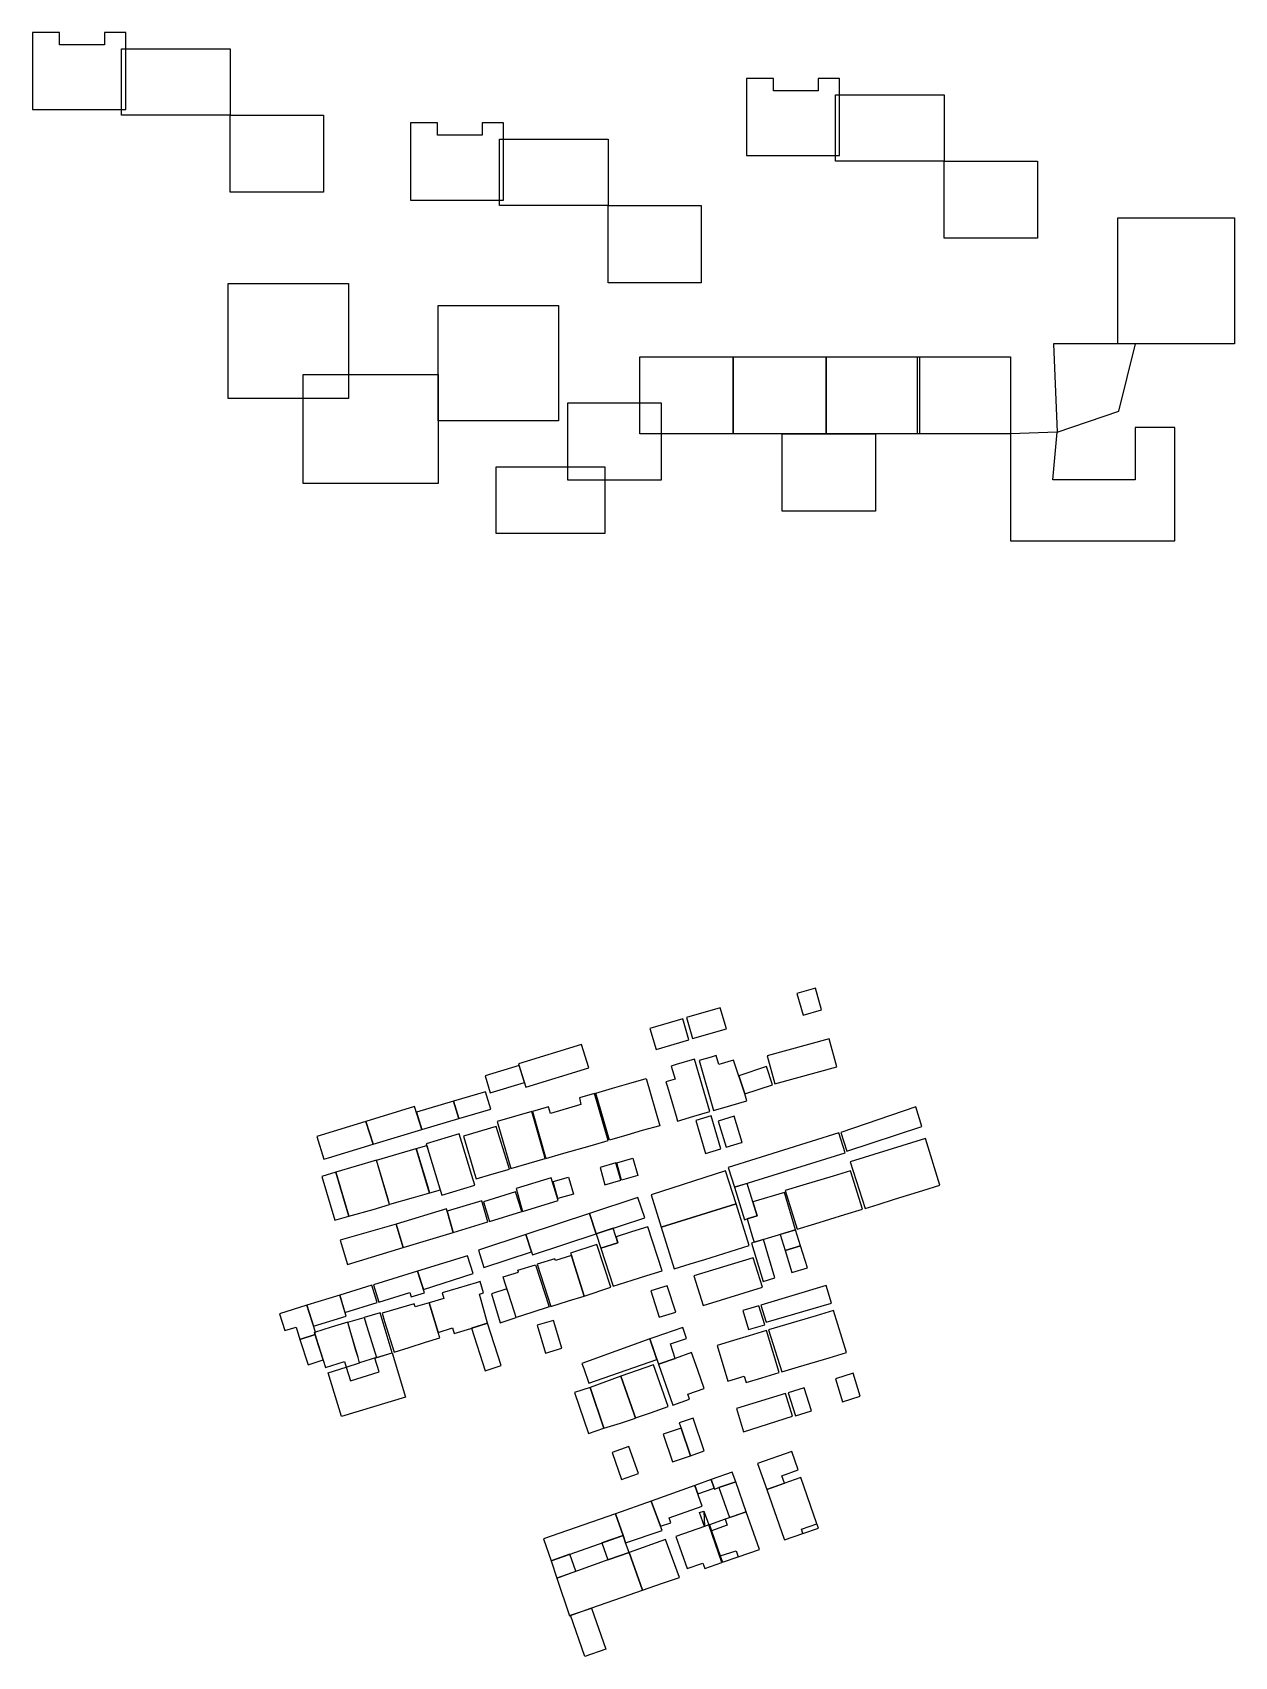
# Model space of a CAD drawing. Header units: millimetres. Extents: x -121 to 153, y -50 to 320.
import ezdxf

# ---------------------------------------------------------------- set-up
doc = ezdxf.new("R2010")
doc.units = ezdxf.units.MM
for name, color, linetype in [('JMD1', 8, 'Continuous'), ('JMDTEST', 8, 'Continuous'), ('TEST', 7, 'Continuous')]:
    doc.layers.add(name, color=color, linetype=linetype)

msp = doc.modelspace()

# ---------------------------------------------------------------- linework, layer by layer
at = {"layer": 'JMD1', "linetype": 'Continuous', "flags": 128}
for points in [[(57.56, 101.94), (53.38, 100.75), (54.81, 95.78), (58.97, 96.98)], [(35.88, 97.45), (28.19, 95.25), (29.61, 90.43), (37.3, 92.63)], [(27.36, 94.93), (19.91, 92.74), (21.33, 87.96), (28.76, 90.16)], [(4.34, 89.1), (-10, 84.7), (-8.36, 79.35), (5.98, 83.76)], [(60.73, 90.37), (46.61, 86.55), (48.34, 80.17), (62.45, 84)], [(30.05, 85.77), (25.87, 84.53), (24.72, 84.19), (25.61, 81.2), (23.55, 80.59), (23.9, 79.44), (25.87, 72.81), (26.18, 71.65), (29.88, 72.76), (33.55, 73.85)], [(38.95, 85.51), (35.59, 84.53), (34.99, 86.59), (33.84, 86.25), (31.12, 85.46), (34.4, 74.06), (38.29, 75.23), (41.99, 76.3), (41.49, 77.83)], [(-9.87, 84.29), (-17.64, 81.97), (-16.48, 78.08), (-8.68, 80.41)], [(46.44, 84.1), (40.11, 81.99), (41.49, 77.83), (47.82, 79.94)], [(-17.52, 78.34), (-24.81, 76.18), (-23.63, 72.22), (-16.3, 74.39)], [(7.3, 77.96), (3.83, 76.96), (4.2, 75.46), (-2.75, 73.41), (-3.19, 74.93), (-6.87, 73.87), (-3.78, 63.16), (-0.23, 64.18), (6.82, 66.21), (10.39, 67.24)], [(7.61, 78.05), (11.39, 79.14), (15.06, 80.21), (19.04, 81.35), (22.14, 70.61), (18.15, 69.48), (14.63, 68.47), (10.69, 67.33), (7.61, 78.05)], [(-33.68, 74.97), (-44.76, 71.56), (-43.14, 66.38), (-32.04, 69.72)], [(-24.81, 76.18), (-33.27, 73.67), (-32.04, 69.72), (-23.63, 72.22)], [(80.44, 74.88), (63.35, 69.05), (64.73, 64.78), (81.79, 70.43)], [(-44.76, 71.56), (-55.91, 68.13), (-54.34, 63), (-53.31, 63.32), (-43.14, 66.38)], [(-15.09, 70.45), (-22.55, 68.25), (-20.04, 59.74), (-19.68, 58.49), (-16.07, 59.55), (-12.09, 60.72)], [(-7.01, 73.83), (-14.85, 71.57), (-11.76, 60.86), (-7.6, 62.07), (-3.92, 63.13), (-4.25, 64.27)], [(33.85, 72.84), (30.33, 71.8), (32.57, 64.26), (36.05, 65.32)], [(39.11, 72.74), (35.45, 71.65), (37.23, 65.68), (40.75, 66.75), (40.88, 66.79)], [(-23.51, 68.73), (-31.02, 66.45), (-30.44, 64.53), (-28.15, 56.98), (-27.49, 54.79), (-19.97, 57.08), (-20.63, 59.26), (-22.92, 66.81)], [(64.35, 64.46), (62.93, 69), (37.73, 61.1), (39.15, 56.58)], [(82.63, 67.71), (65.51, 62.37), (68.93, 51.77), (71.85, 52.68), (75.57, 53.84), (78.34, 54.71), (82.06, 55.87), (85.88, 57.06)], [(-42.38, 62.73), (-33.3, 65.42), (-30.7, 56.67), (-30.28, 55.24), (-34.03, 54.16), (-39.38, 52.64)], [(-33.3, 65.42), (-30.92, 66.12), (-30.44, 64.53), (-28.15, 56.98), (-27.83, 55.93), (-30.28, 55.24)], [(12.33, 62.18), (15.98, 63.22), (17.11, 59.27), (13.45, 58.23), (12.33, 62.18)], [(-51.6, 60), (-54.78, 59.06), (-51.87, 49.07), (-48.63, 49.99)], [(-42.38, 62.73), (-51.6, 60), (-48.63, 49.99), (-43.13, 51.56), (-39.38, 52.64), (-39.81, 54.07)], [(13.26, 58.18), (12.14, 62.12), (8.54, 61.1), (9.66, 57.15), (13.26, 58.18)], [(39.5, 52.78), (37.11, 60.29), (20.17, 54.87), (22.46, 47.51)], [(65.53, 60.29), (61.6, 59.12), (54.73, 57.06), (50.71, 55.85), (53.42, 47.01), (57.44, 48.25), (64.27, 50.35), (68.28, 51.58)], [(-10.7, 55.55), (-17.99, 53.26), (-16.59, 48.82), (-9.27, 51.03)], [(-2.58, 58.7), (-10.52, 56.3), (-9.1, 51.1), (-1.02, 53.54)], [(-2.16, 57.88), (1.37, 58.9), (2.48, 55.05), (-1.05, 54.04), (-2.16, 57.88)], [(43.33, 53.28), (42.01, 57.48), (39.15, 56.58), (41.43, 49.18), (42.01, 49.36), (44.33, 50.05)], [(-18.4, 53.5), (-26.3, 51.18), (-24.89, 46.3), (-16.99, 48.69)], [(17.17, 54.28), (6.15, 50.63), (7.66, 45.99), (18.71, 49.64)], [(39.5, 52.78), (22.46, 47.51), (25.4, 38.01), (29.03, 39.13), (32.38, 40.17), (42.52, 43.31)], [(50.5, 55.43), (43.33, 53.28), (44.33, 50.05), (42.01, 49.36), (43.25, 45.22), (43.6, 44.06), (49.15, 45.74), (53.07, 46.91)], [(-37.86, 48.19), (-50.62, 44.55), (-48.94, 39), (-36.25, 42.85)], [(-26.3, 51.18), (-26.43, 51.64), (-37.86, 48.19), (-36.25, 42.85), (-24.89, 46.3)], [(6.15, 50.63), (-8.39, 45.82), (-7.09, 41.88), (-6.86, 41.18), (7.66, 45.99)], [(-8.39, 45.82), (-19.12, 42.27), (-17.93, 38.28), (-7.09, 41.88)], [(11.52, 47.26), (7.66, 45.99), (8.72, 42.72), (12.62, 43.94)], [(19.4, 47.55), (15.74, 46.4), (12.18, 45.28), (12.62, 43.94), (8.72, 42.72), (11.52, 34.1), (15.84, 35.45), (19.18, 36.49), (22.69, 37.59)], [(45.72, 44.7), (43.6, 44.06), (43.04, 43.89), (45.69, 35.13), (48.37, 35.96)], [(53.07, 46.91), (49.56, 45.86), (50.67, 42.16), (54.2, 43.25)], [(-20.38, 36.93), (-21.67, 40.99), (-32.99, 37.49), (-31.69, 33.32)], [(2.4, 39.78), (2.01, 41.01), (-1.63, 39.92), (-1.76, 40.31), (-5.77, 39.09), (-2.66, 29.43), (1.34, 30.72), (4.93, 31.8), (4.55, 33.01), (2.4, 39.78)], [(7.84, 43.56), (1.83, 41.54), (2.01, 41.01), (2.4, 39.78), (4.55, 33.01), (4.93, 31.8), (11.01, 33.84)], [(54.2, 43.25), (50.67, 42.16), (52.22, 37.16), (55.76, 38.26)], [(-32.99, 37.49), (-43.05, 34.39), (-41.83, 30.45), (-34.76, 32.64), (-34.44, 31.61), (-31.45, 32.55)], [(-3.03, 29.32), (-6.97, 28.04), (-10.56, 26.89), (-10.96, 28.13), (-12.41, 32.65), (-13.15, 34.93), (-13.54, 36.17), (-10.04, 37.26), (-10.17, 37.68), (-6.13, 38.95), (-3.03, 29.32)], [(43.41, 40.52), (29.93, 36.38), (32, 29.65), (45.55, 33.81)], [(-43.4, 34.28), (-50.7, 32.03), (-49.54, 28.05), (-42.22, 30.33)], [(-18.93, 32.26), (-17.98, 32.54), (-18.78, 35.12), (-19.7, 34.85), (-23.77, 33.64), (-27.41, 32.55), (-27.04, 31.29), (-30.37, 30.3), (-28.31, 23.53), (-25.03, 24.56), (-24.66, 23.31), (-20.87, 24.45), (-17.09, 25.67)], [(-12.41, 32.65), (-12.67, 33.46), (-16.16, 32.33), (-14.18, 25.72), (-10.56, 26.89), (-10.96, 28.13)], [(23.84, 34.13), (20.14, 32.99), (21.99, 26.98), (25.82, 28.16)], [(60.01, 34.24), (45.17, 29.76), (46.39, 25.84), (61.2, 30.16)], [(-58.18, 29.72), (-64.45, 27.79), (-63.24, 23.93), (-60.67, 24.74), (-59.79, 21.94), (-56.32, 23.03), (-56.47, 23.48), (-56.25, 23.55)], [(-50.7, 32.03), (-58.18, 29.72), (-56.69, 24.96), (-49.29, 27.22)], [(-33.57, 29.35), (-33.78, 30.07), (-37.43, 28.99), (-41.06, 27.92), (-40.5, 26.04), (-38.32, 19.05), (-34.91, 20.11), (-31.17, 21.28), (-27.93, 22.31), (-28.31, 23.53), (-30.37, 30.3), (-33.57, 29.35)], [(44.7, 29.62), (41.07, 28.52), (42.37, 24.16), (46.03, 25.25)], [(-48.91, 25.89), (-45.16, 26.92), (-44.52, 24.84), (-42.72, 19.03), (-42.34, 17.78), (-46.19, 16.59), (-46.56, 17.84), (-47.06, 19.39), (-48.91, 25.89)], [(-41.52, 28.01), (-45.16, 26.92), (-44.68, 25.36), (-44.52, 24.84), (-42.34, 17.78), (-38.77, 18.86)], [(-2.03, 26.27), (-5.75, 25.17), (-3.87, 18.81), (-0.15, 19.91)], [(61.7, 28.5), (57.77, 27.34), (50.74, 25.25), (46.93, 24.12), (49.91, 14.54), (53.71, 15.67), (60.74, 17.76), (64.67, 18.92)], [(-56.07, 22.25), (-56.32, 23.03), (-59.79, 21.94), (-57.88, 16.15), (-54.49, 17.26)], [(-46.56, 17.84), (-48.42, 24.2), (-48.91, 25.89), (-52.68, 24.69), (-56.47, 23.48), (-56.07, 22.25), (-53.94, 15.53), (-49.66, 16.87), (-49.28, 15.63), (-46.19, 16.59), (-46.56, 17.84)], [(-17.09, 25.67), (-20.73, 24.5), (-17.59, 14.81), (-13.95, 15.99)], [(24.55, 20.92), (28.25, 22.16), (27.39, 24.62), (20.77, 22.4), (19.85, 22.09), (21.88, 16.29), (25.67, 17.62)], [(46.43, 23.96), (42.46, 22.75), (38.92, 21.67), (35.18, 20.53), (37.65, 12.41), (41.39, 13.54), (41.83, 12.1), (45.37, 13.18), (49.34, 14.39)], [(-53.36, 14.35), (-49.28, 15.63), (-48.3, 12.49), (-41.78, 14.52), (-42.72, 17.66), (-38.77, 18.86), (-35.74, 8.76), (-50.33, 4.35)], [(21.49, 17.39), (19.85, 22.09), (4.42, 16.42), (4.82, 15.28), (5.97, 11.99)], [(30.77, 14.95), (29.38, 18.93), (25.67, 17.62), (21.88, 16.29), (25.14, 6.96), (28.94, 8.32), (28.55, 9.44), (32.24, 10.74)], [(20.69, 16.18), (13.27, 13.6), (16.21, 5.16), (16.62, 4.04), (20.01, 5.22), (24.06, 6.63), (20.69, 16.18)], [(13.27, 13.6), (6.27, 10.99), (9.44, 1.69), (13.18, 2.83), (16.61, 4.03), (16.21, 5.16)], [(66.15, 14.23), (62.14, 12.98), (63.77, 7.75), (67.78, 9)], [(6.27, 10.99), (2.74, 9.81), (5.88, 0.48), (9.44, 1.69)], [(50.8, 9.61), (39.58, 6.23), (41.18, 0.91), (52.37, 4.42)], [(55.01, 10.93), (51.39, 9.79), (53.04, 4.5), (56.67, 5.64)], [(29.75, 4.02), (26.54, 2.95), (26.98, 1.69), (29.16, -4.54), (32.25, -3.47)], [(26.98, 1.69), (22.94, 0.33), (25.04, -5.96), (29.16, -4.54)], [(15.09, -2.47), (11.32, -3.83), (13.42, -9.97), (17.31, -8.63)], [(52.18, -3.56), (44.4, -6.34), (46.48, -12.24), (50.54, -10.82), (49.93, -9.12), (53.65, -7.79)], [(33.86, -10), (30.13, -11.3), (30.81, -13.26), (34.54, -11.95)], [(38.64, -8.3), (33.86, -10), (34.54, -11.95), (34.62, -12.16), (35.61, -11.82), (39.43, -10.48)], [(39.43, -10.48), (35.61, -11.82), (38, -18.65), (41.83, -17.31)], [(54.26, -9.53), (46.48, -12.24), (50.48, -23.55), (50.54, -23.74), (54.74, -22.28), (58.28, -21.04), (57.93, -20.04)], [(31.78, -16.03), (30.13, -11.3), (20.19, -14.93), (22.31, -20.6), (24.65, -19.8), (24.25, -18.66)], [(13.79, -22.73), (12.03, -17.78), (-4.35, -23.51), (-2.61, -28.46)], [(20.19, -14.93), (12.03, -17.78), (13.79, -22.73), (14.37, -24.37), (22.66, -21.55), (22.31, -20.6)], [(41.83, -17.31), (37.01, -19), (33.43, -20.26), (33.91, -21.65), (35.91, -27.36), (36.42, -28.83), (40.01, -27.57), (44.82, -25.89)], [(33.28, -20.31), (32.29, -20.65), (25.82, -22.92), (28.39, -30.25), (31.97, -28.99), (32.4, -30.22), (36.27, -28.87)], [(14.37, -24.37), (13.79, -22.73), (8.95, -24.42), (10.3, -28.29), (10.55, -28.2), (15.15, -26.57)], [(23.45, -23.66), (15.15, -26.57), (18.22, -35.18), (22.77, -33.6), (26.65, -32.25), (26.12, -30.84)], [(1.7, -26.96), (-2.61, -28.46), (-1.32, -32.42), (3.06, -30.87)], [(15.15, -26.57), (10.55, -28.2), (3.39, -30.75), (-1.32, -32.42), (1.59, -40.98), (6.46, -39.28), (13.63, -36.78), (18.22, -35.18)]]:
    msp.add_lwpolyline(points, close=True, dxfattribs=at)
at = {"layer": 'JMDTEST', "linetype": 'Continuous'}
msp.add_line((32.18, -17.16, 17), (32.29, -20.65, 17), dxfattribs=at)
at = {"layer": 'JMDTEST', "linetype": 'Continuous', "flags": 128}
msp.add_lwpolyline([(15.09, -2.47), (11.32, -3.83), (13.42, -9.97), (17.31, -8.63)], close=True, dxfattribs=at)
at = {"layer": 'JMDTEST'}
for points in [[(52.18, -3.56), (44.4, -6.34), (46.48, -12.24), (50.54, -10.82), (49.93, -9.12), (53.65, -7.79)], [(33.86, -10), (30.13, -11.3), (30.81, -13.26), (34.54, -11.95)], [(38.64, -8.3), (33.86, -10), (34.54, -11.95), (34.62, -12.16), (35.61, -11.82), (39.43, -10.48)], [(39.43, -10.48), (35.61, -11.82), (38, -18.65), (41.83, -17.31)], [(54.26, -9.53), (46.48, -12.24), (50.48, -23.55), (50.54, -23.74), (54.74, -22.28), (54.39, -21.28), (57.93, -20.04)], [(31.78, -16.03), (30.13, -11.3), (20.19, -14.93), (22.31, -20.6), (24.65, -19.8), (24.25, -18.66)], [(33.28, -20.31), (32.29, -20.65), (31.18, -17.51), (32.18, -17.16)], [(41.83, -17.31), (37.01, -19), (37.5, -20.4), (33.91, -21.65), (35.91, -27.36), (39.54, -26.23), (40.01, -27.57), (44.82, -25.89)], [(33.28, -20.31), (32.29, -20.65), (25.82, -22.92), (28.39, -30.25), (31.97, -28.99), (32.4, -30.22), (36.27, -28.87)], [(1.83, -40.89), (6.58, -39.24), (9.84, -48.63), (5.08, -50.28), (1.83, -40.89)]]:
    msp.add_lwpolyline(points, close=True, dxfattribs=at)
at = {"layer": 'TEST'}
for points in [[(-114.51, 319.57), (-120.68, 319.57), (-120.68, 302.01), (-99.44, 302.01), (-99.44, 319.57), (-104.3, 319.57), (-104.3, 316.78), (-114.51, 316.78)], [(-100.4, 315.86), (-75.65, 315.86), (-75.65, 300.75), (-100.4, 300.75)], [(48.02, 309.09), (41.85, 309.09), (41.85, 291.53), (63.09, 291.53), (63.09, 309.09), (58.23, 309.09), (58.23, 306.29), (48.02, 306.29)], [(62.13, 305.38), (86.88, 305.38), (86.88, 290.26), (62.13, 290.26)], [(-75.65, 300.75), (-54.42, 300.75), (-54.42, 283.19), (-75.65, 283.19)], [(-28.49, 298.97), (-34.65, 298.97), (-34.65, 281.41), (-13.42, 281.41), (-13.42, 298.97), (-18.28, 298.97), (-18.28, 296.17), (-28.49, 296.17)], [(-14.38, 295.25), (10.37, 295.25), (10.37, 280.14), (-14.38, 280.14)], [(86.88, 290.26), (108.11, 290.26), (108.11, 272.7), (86.88, 272.7)], [(10.37, 280.14), (31.6, 280.14), (31.6, 262.58), (10.37, 262.58)], [(126.46, 277.36), (152.99, 277.36), (152.99, 248.69), (126.46, 248.69)], [(-76.12, 262.44), (-48.7, 262.44), (-48.7, 236.21), (-76.12, 236.21)], [(-28.31, 257.37), (-0.89, 257.37), (-0.89, 231.13), (-28.31, 231.13)], [(112.62, 228.55), (126.67, 233.34), (130.47, 248.69), (111.76, 248.69), (112.62, 228.55)], [(17.59, 245.71), (38.83, 245.71), (38.83, 228.15), (17.59, 228.15)], [(38.83, 245.71), (60.06, 245.71), (60.06, 228.15), (38.83, 228.15)], [(60.06, 245.71), (81.29, 245.71), (81.29, 228.15), (60.06, 228.15)], [(80.79, 245.71), (102.02, 245.71), (102.02, 228.15), (80.79, 228.15)], [(-59.06, 241.71), (-28.31, 241.71), (-28.31, 216.84), (-59.06, 216.84)], [(1.24, 235.21), (22.48, 235.21), (22.48, 217.65), (1.24, 217.65)], [(102.02, 228.15), (102.02, 203.84), (139.39, 203.84), (139.39, 229.61), (130.34, 229.61), (130.34, 217.68), (111.63, 217.68), (112.62, 228.55), (102.02, 228.15)], [(49.98, 228.15), (71.22, 228.15), (71.22, 210.59), (49.98, 210.59)], [(-15.14, 220.62), (9.61, 220.62), (9.61, 205.51), (-15.14, 205.51)]]:
    msp.add_lwpolyline(points, close=True, dxfattribs=at)

doc.saveas('drawing.dxf')
